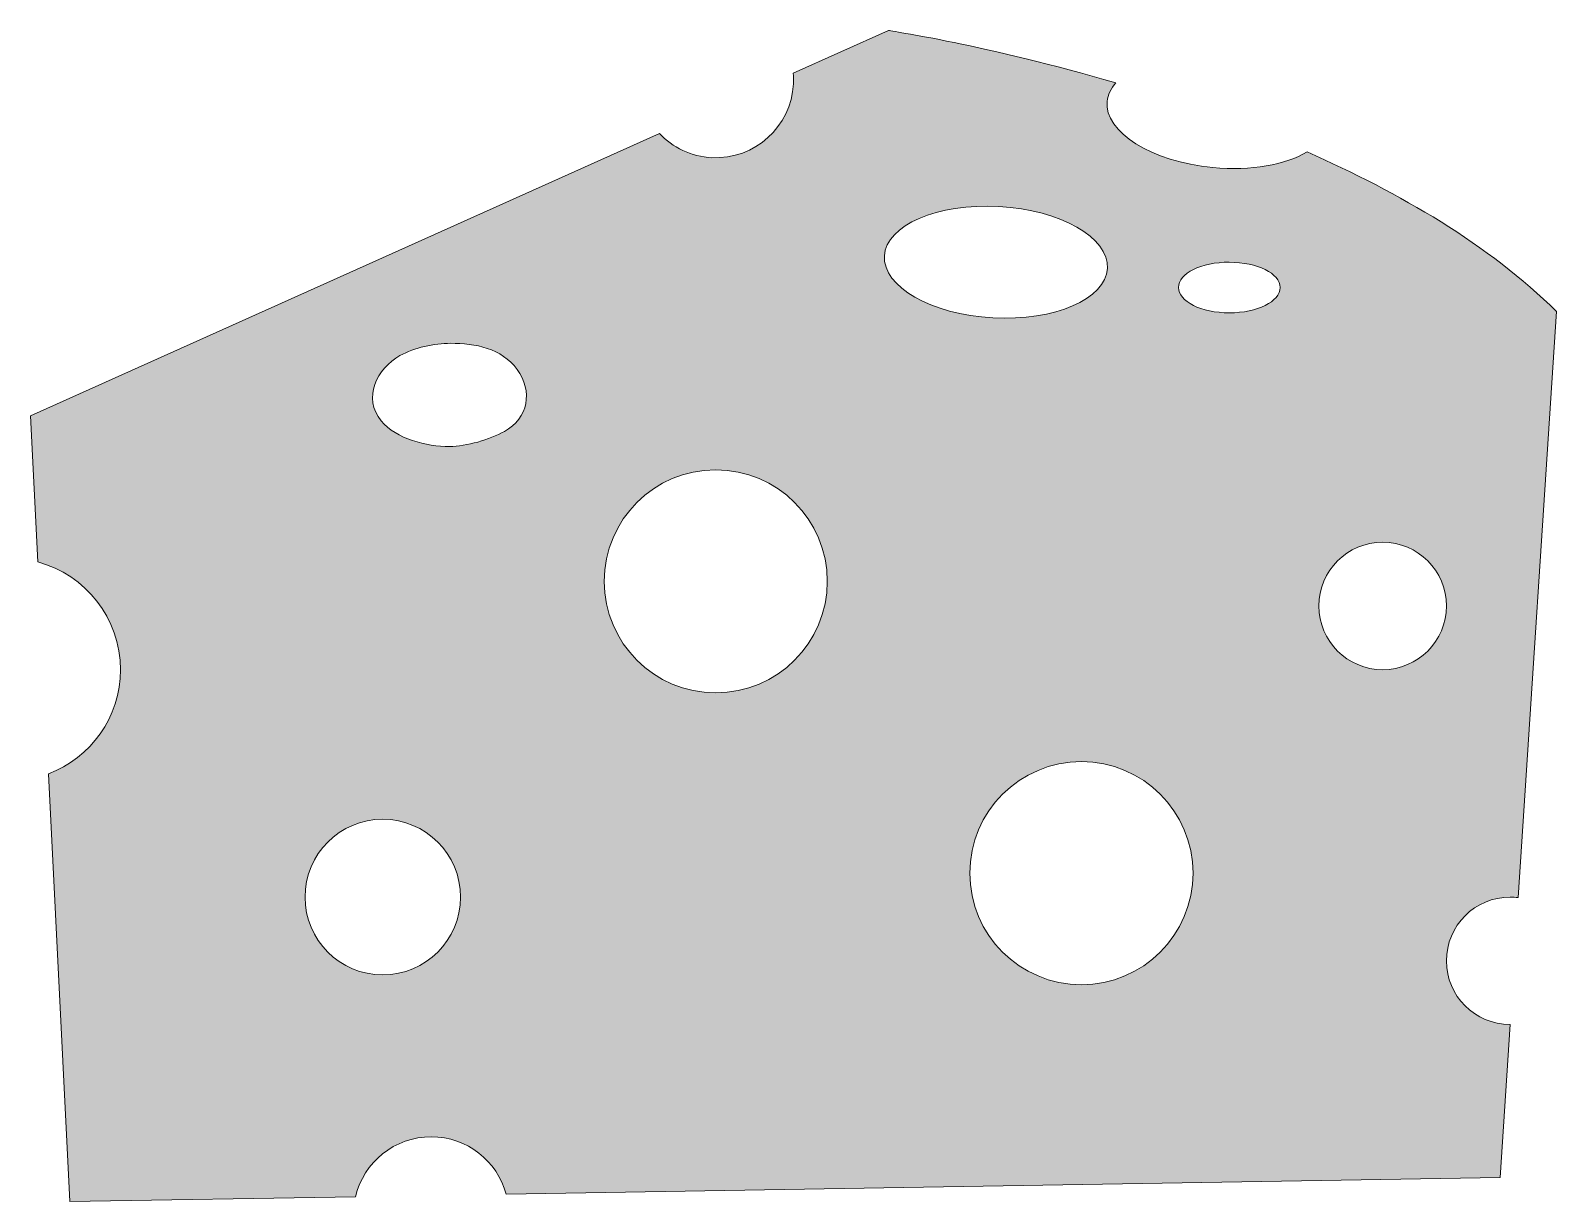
# Model space of a CAD drawing. Header units: inches. Extents: x 0 to 102, y 0 to 78.
import ezdxf

# ---------------------------------------------------------------- set-up
doc = ezdxf.new("R2010")
doc.units = ezdxf.units.IN
doc.header["$MEASUREMENT"] = 0
doc.layers.add('Layer 1', color=7, linetype='Continuous')

msp = doc.modelspace()

# ---------------------------------------------------------------- hatches: boundary and pattern name
at = {"layer": 'Layer 1', "true_color": 0xdfd800}
h = msp.add_hatch(color=52, dxfattribs=at)
h.dxf.hatch_style = 2
edge = h.paths.add_edge_path()
edge.add_spline(control_points=[(78.72, 68.84), (74.64, 69.24), (71.49, 71.21), (71.68, 73.25), (71.72, 73.7), (71.93, 74.11), (72.26, 74.48), (63.74, 76.99), (57.12, 77.97), (57.12, 77.97), (57.12, 77.97), (50.78, 75.12), (50.78, 75.12), (50.8, 74.89), (50.81, 74.65), (50.79, 74.41), (50.65, 71.56), (48.22, 69.36), (45.37, 69.5), (43.98, 69.57), (42.75, 70.18), (41.87, 71.12), (41.87, 71.12), (0, 52.32), (0, 52.32), (0, 52.32), (0.49, 42.58), (0.49, 42.58), (3.65, 41.73), (5.99, 38.85), (5.99, 35.41), (5.99, 32.23), (3.99, 29.53), (1.19, 28.47), (1.19, 28.47), (2.61, 0), (2.61, 0), (2.61, 0), (21.64, 0.32), (21.64, 0.32), (22.18, 2.61), (24.23, 4.31), (26.68, 4.31), (29.07, 4.31), (31.07, 2.69), (31.67, 0.49), (31.67, 0.49), (97.84, 1.6), (97.84, 1.6), (97.84, 1.6), (98.51, 11.78), (98.51, 11.78), (96.17, 11.79), (94.27, 13.68), (94.27, 16.02), (94.27, 18.37), (96.18, 20.27), (98.52, 20.27), (98.7, 20.27), (98.88, 20.25), (99.06, 20.23), (99.06, 20.23), (101.6, 59.26), (101.6, 59.26), (97.11, 63.7), (91.12, 67.18), (85, 69.88), (83.57, 69.03), (81.27, 68.6), (78.72, 68.84)], knot_values=[0, 0, 0, 0, 1, 1, 1, 2, 2, 2, 3, 3, 3, 4, 4, 4, 5, 5, 5, 6, 6, 6, 7, 7, 7, 8, 8, 8, 9, 9, 9, 10, 10, 10, 11, 11, 11, 12, 12, 12, 13, 13, 13, 14, 14, 14, 15, 15, 15, 16, 16, 16, 17, 17, 17, 18, 18, 18, 19, 19, 19, 20, 20, 20, 21, 21, 21, 22, 22, 22, 23, 23, 23, 23], degree=3, periodic=1)
edge = h.paths.add_edge_path()
edge.add_spline(control_points=[(23.45, 15.09), (20.59, 15.09), (18.28, 17.41), (18.28, 20.27), (18.28, 23.13), (20.59, 25.45), (23.45, 25.45), (26.31, 25.45), (28.63, 23.13), (28.63, 20.27), (28.63, 17.41), (26.31, 15.09), (23.45, 15.09)], knot_values=[0, 0, 0, 0, 1, 1, 1, 2, 2, 2, 3, 3, 3, 4, 4, 4, 4], degree=3, periodic=1)
edge = h.paths.add_edge_path()
edge.add_spline(control_points=[(31.55, 51.27), (30.56, 50.73), (29.03, 50.27), (27.89, 50.27), (26.38, 50.27), (24.35, 50.76), (23.35, 51.97), (22.1, 53.5), (23.05, 55.46), (24.6, 56.32), (25.57, 56.86), (26.87, 57.14), (27.97, 57.14), (29.62, 57.14), (31.36, 56.82), (32.4, 55.4), (33.46, 53.95), (33.15, 52.15), (31.55, 51.27)], knot_values=[0, 0, 0, 0, 1, 1, 1, 2, 2, 2, 3, 3, 3, 4, 4, 4, 5, 5, 5, 6, 6, 6, 6], degree=3, periodic=1)
edge = h.paths.add_edge_path()
edge.add_spline(control_points=[(45.62, 33.87), (41.52, 33.87), (38.2, 37.19), (38.2, 41.29), (38.2, 45.4), (41.52, 48.72), (45.62, 48.72), (49.73, 48.72), (53.05, 45.4), (53.05, 41.29), (53.05, 37.19), (49.73, 33.87), (45.62, 33.87)], knot_values=[0, 0, 0, 0, 1, 1, 1, 2, 2, 2, 3, 3, 3, 4, 4, 4, 4], degree=3, periodic=1)
edge = h.paths.add_edge_path()
edge.add_spline(control_points=[(56.85, 62.96), (56.97, 65), (60.38, 66.48), (64.48, 66.25), (68.58, 66.03), (71.81, 64.18), (71.7, 62.13), (71.59, 60.08), (68.17, 58.61), (64.07, 58.84), (59.97, 59.06), (56.74, 60.91), (56.85, 62.96)], knot_values=[0, 0, 0, 0, 1, 1, 1, 2, 2, 2, 3, 3, 3, 4, 4, 4, 4], degree=3, periodic=1)
edge = h.paths.add_edge_path()
edge.add_spline(control_points=[(69.97, 14.43), (65.87, 14.43), (62.54, 17.76), (62.54, 21.86), (62.54, 25.97), (65.87, 29.29), (69.97, 29.29), (74.07, 29.29), (77.4, 25.97), (77.4, 21.86), (77.4, 17.76), (74.07, 14.43), (69.97, 14.43)], knot_values=[0, 0, 0, 0, 1, 1, 1, 2, 2, 2, 3, 3, 3, 4, 4, 4, 4], degree=3, periodic=1)
edge = h.paths.add_edge_path()
edge.add_spline(control_points=[(79.81, 59.17), (77.95, 59.17), (76.43, 59.93), (76.43, 60.86), (76.43, 61.79), (77.95, 62.55), (79.81, 62.54), (81.68, 62.54), (83.2, 61.79), (83.2, 60.86), (83.2, 59.92), (81.68, 59.17), (79.81, 59.17)], knot_values=[0, 0, 0, 0, 1, 1, 1, 2, 2, 2, 3, 3, 3, 4, 4, 4, 4], degree=3, periodic=1)
edge = h.paths.add_edge_path()
edge.add_spline(control_points=[(90.03, 43.9), (92.37, 43.9), (94.27, 42), (94.27, 39.65), (94.27, 37.31), (92.37, 35.41), (90.03, 35.41), (87.68, 35.41), (85.78, 37.31), (85.78, 39.65), (85.78, 42), (87.68, 43.9), (90.03, 43.9)], knot_values=[0, 0, 0, 0, 1, 1, 1, 2, 2, 2, 3, 3, 3, 4, 4, 4, 4], degree=3, periodic=1)

# ---------------------------------------------------------------- linework, layer by layer
at = {"layer": 'Layer 1', "lineweight": 0}
for points, knots in [([(78.72, 68.84), (74.64, 69.24), (71.49, 71.21), (71.68, 73.25), (71.72, 73.7), (71.93, 74.11), (72.26, 74.48), (63.74, 76.99), (57.12, 77.97), (57.12, 77.97), (57.12, 77.97), (50.78, 75.12), (50.78, 75.12), (50.8, 74.89), (50.81, 74.65), (50.79, 74.41), (50.65, 71.56), (48.22, 69.36), (45.37, 69.5), (43.98, 69.57), (42.75, 70.18), (41.87, 71.12), (41.87, 71.12), (0, 52.32), (0, 52.32), (0, 52.32), (0.49, 42.58), (0.49, 42.58), (3.65, 41.73), (5.99, 38.85), (5.99, 35.41), (5.99, 32.23), (3.99, 29.53), (1.19, 28.47), (1.19, 28.47), (2.61, 0), (2.61, 0), (2.61, 0), (21.64, 0.32), (21.64, 0.32), (22.18, 2.61), (24.23, 4.31), (26.68, 4.31), (29.07, 4.31), (31.07, 2.69), (31.67, 0.49), (31.67, 0.49), (97.84, 1.6), (97.84, 1.6), (97.84, 1.6), (98.51, 11.78), (98.51, 11.78), (96.17, 11.79), (94.27, 13.68), (94.27, 16.02), (94.27, 18.37), (96.18, 20.27), (98.52, 20.27), (98.7, 20.27), (98.88, 20.25), (99.06, 20.23), (99.06, 20.23), (101.6, 59.26), (101.6, 59.26), (97.11, 63.7), (91.12, 67.18), (85, 69.88), (83.57, 69.03), (81.27, 68.6), (78.72, 68.84)], [0, 0, 0, 0, 1, 1, 1, 2, 2, 2, 3, 3, 3, 4, 4, 4, 5, 5, 5, 6, 6, 6, 7, 7, 7, 8, 8, 8, 9, 9, 9, 10, 10, 10, 11, 11, 11, 12, 12, 12, 13, 13, 13, 14, 14, 14, 15, 15, 15, 16, 16, 16, 17, 17, 17, 18, 18, 18, 19, 19, 19, 20, 20, 20, 21, 21, 21, 22, 22, 22, 23, 23, 23, 23]), ([(56.85, 62.96), (56.97, 65), (60.38, 66.48), (64.48, 66.25), (68.58, 66.03), (71.81, 64.18), (71.7, 62.13), (71.59, 60.08), (68.17, 58.61), (64.07, 58.84), (59.97, 59.06), (56.74, 60.91), (56.85, 62.96)], [0, 0, 0, 0, 1, 1, 1, 2, 2, 2, 3, 3, 3, 4, 4, 4, 4]), ([(79.81, 59.17), (77.95, 59.17), (76.43, 59.93), (76.43, 60.86), (76.43, 61.79), (77.95, 62.55), (79.81, 62.54), (81.68, 62.54), (83.2, 61.79), (83.2, 60.86), (83.2, 59.92), (81.68, 59.17), (79.81, 59.17)], [0, 0, 0, 0, 1, 1, 1, 2, 2, 2, 3, 3, 3, 4, 4, 4, 4]), ([(31.55, 51.27), (30.56, 50.73), (29.03, 50.27), (27.89, 50.27), (26.38, 50.27), (24.35, 50.76), (23.35, 51.97), (22.1, 53.5), (23.05, 55.46), (24.6, 56.32), (25.57, 56.86), (26.87, 57.14), (27.97, 57.14), (29.62, 57.14), (31.36, 56.82), (32.4, 55.4), (33.46, 53.95), (33.15, 52.15), (31.55, 51.27)], [0, 0, 0, 0, 1, 1, 1, 2, 2, 2, 3, 3, 3, 4, 4, 4, 5, 5, 5, 6, 6, 6, 6]), ([(45.62, 33.87), (41.52, 33.87), (38.2, 37.19), (38.2, 41.29), (38.2, 45.4), (41.52, 48.72), (45.62, 48.72), (49.73, 48.72), (53.05, 45.4), (53.05, 41.29), (53.05, 37.19), (49.73, 33.87), (45.62, 33.87)], [0, 0, 0, 0, 1, 1, 1, 2, 2, 2, 3, 3, 3, 4, 4, 4, 4]), ([(90.03, 43.9), (92.37, 43.9), (94.27, 42), (94.27, 39.65), (94.27, 37.31), (92.37, 35.41), (90.03, 35.41), (87.68, 35.41), (85.78, 37.31), (85.78, 39.65), (85.78, 42), (87.68, 43.9), (90.03, 43.9)], [0, 0, 0, 0, 1, 1, 1, 2, 2, 2, 3, 3, 3, 4, 4, 4, 4]), ([(69.97, 14.43), (65.87, 14.43), (62.54, 17.76), (62.54, 21.86), (62.54, 25.97), (65.87, 29.29), (69.97, 29.29), (74.07, 29.29), (77.4, 25.97), (77.4, 21.86), (77.4, 17.76), (74.07, 14.43), (69.97, 14.43)], [0, 0, 0, 0, 1, 1, 1, 2, 2, 2, 3, 3, 3, 4, 4, 4, 4]), ([(23.45, 15.09), (20.59, 15.09), (18.28, 17.41), (18.28, 20.27), (18.28, 23.13), (20.59, 25.45), (23.45, 25.45), (26.31, 25.45), (28.63, 23.13), (28.63, 20.27), (28.63, 17.41), (26.31, 15.09), (23.45, 15.09)], [0, 0, 0, 0, 1, 1, 1, 2, 2, 2, 3, 3, 3, 4, 4, 4, 4])]:
    msp.add_open_spline(points, degree=3, knots=knots, dxfattribs=at)

doc.saveas('drawing.dxf')
